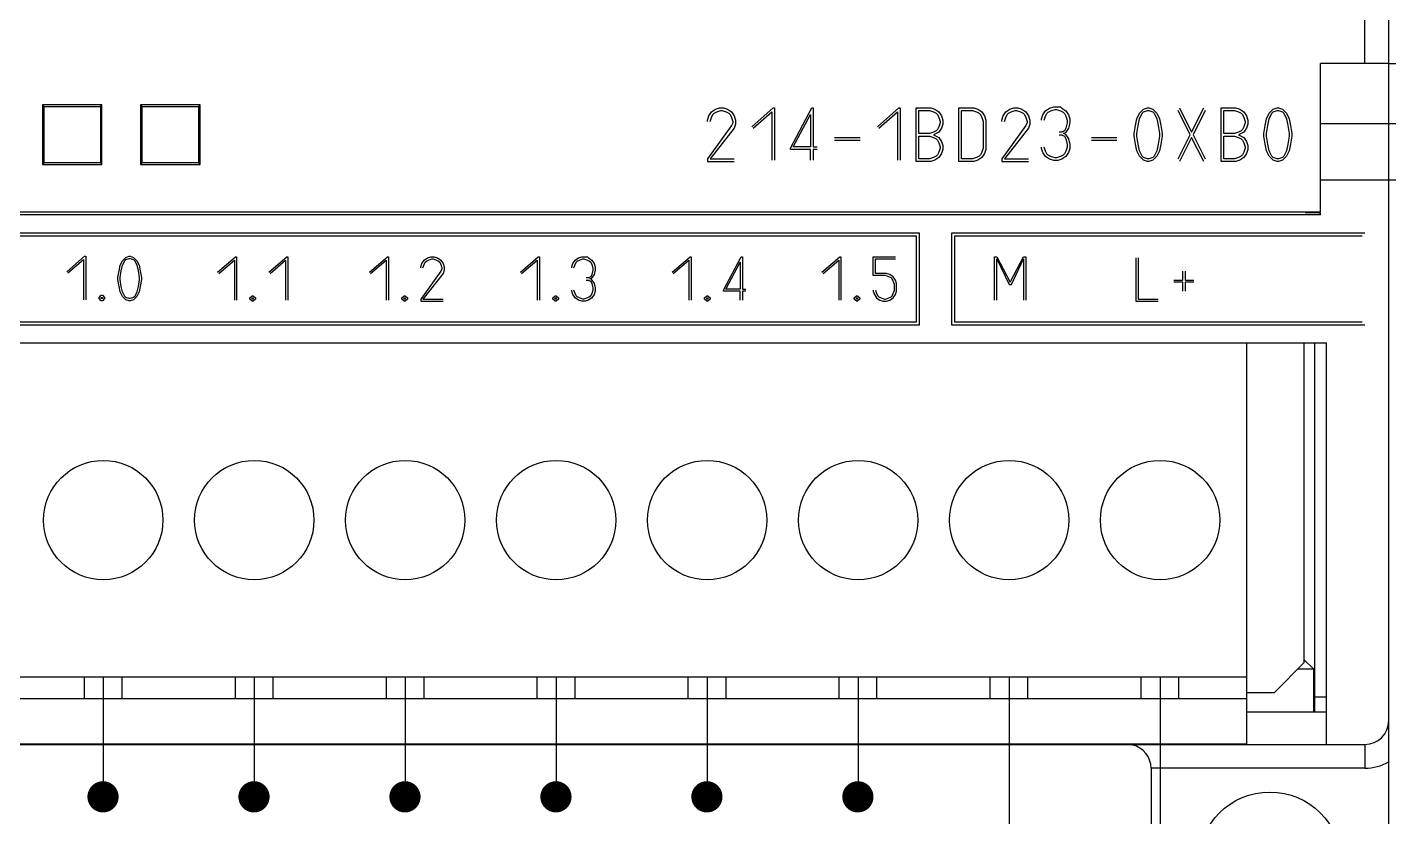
# Model space of a CAD drawing. Header units: millimetres. Extents: x 369186 to 503668, y -134064 to -104329.
# Drawn here: x 475176 to 480674, y -121708 to -118523 of the extents above; entities that cross this region are included whole.
import ezdxf

# ---------------------------------------------------------------- set-up
doc = ezdxf.new("R2010")
doc.units = ezdxf.units.MM
for name, color, linetype in [('0006LEVEL_0', 7, 'Continuous'), ('0006LEVEL_1', 7, 'Continuous'), ('8_ALL_NOTES_BALLOONS_SYMBOLS_GT', 7, 'Continuous'), ('TERM', 2, 'Continuous'), ('层1：粗实线', 7, 'Continuous')]:
    doc.layers.add(name, color=color, linetype=linetype)

# ---------------------------------------------------------------- blocks, each defined once
blk = doc.blocks.new('$TelecSys$00000011')
at = {"const_width": 0.5}
blk.add_lwpolyline([(-0.25, 0, 1), (0.25, 0, 1)], format="xyb", close=True, dxfattribs=at)

msp = doc.modelspace()

# ---------------------------------------------------------------- linework, layer by layer
at = {"color": 7, "linetype": 'Continuous'}
for p, q in [((479277.5, -118876.3), (479288.3, -118860.1)), ((479288.3, -118860.1), (479304.5, -118849.3)), ((479299.1, -118865.5), (479309.9, -118860.1)), ((479304.5, -118849.3), (479320.7, -118843.9)), ((479309.9, -118860.1), (479326.1, -118854.7)), ((479320.7, -118843.9), (479347.7, -118843.9)), ((479326.1, -118854.7), (479331.5, -118854.7)), ((479331.5, -118854.7), (479347.7, -118860.1)), ((479347.7, -118843.9), (479353.1, -118849.3)), ((479347.7, -118860.1), (479358.5, -118865.5)), ((479353.1, -118849.3), (479369.3, -118860.1)), ((479369.3, -118860.1), (479380.1, -118876.3)), ((479272.1, -118892.5), (479277.5, -118876.3)), ((479272.1, -118897.9), (479272.1, -118892.5)), ((479282.9, -118897.9), (479288.3, -118881.7)), ((479288.3, -118881.7), (479293.7, -118870.9)), ((479293.7, -118870.9), (479299.1, -118865.5)), ((479358.5, -118865.5), (479363.9, -118870.9)), ((479363.9, -118870.9), (479369.3, -118881.7)), ((479369.3, -118881.7), (479374.7, -118897.9)), ((479374.7, -118908.7), (479369.3, -118930.3)), ((479374.7, -118897.9), (479374.7, -118908.7)), ((479380.1, -118876.3), (479385.5, -118892.5)), ((479385.5, -118908.7), (479380.1, -118930.3)), ((479385.5, -118892.5), (479385.5, -118908.7)), ((479353.1, -118946.5), (479342.3, -118946.5)), ((479342.3, -118957.3), (479353.1, -118957.3)), ((479363.9, -118941.1), (479353.1, -118946.5)), ((479353.1, -118957.3), (479363.9, -118962.7)), ((479363.9, -118951.9), (479358.5, -118951.9)), ((479369.3, -118930.3), (479363.9, -118941.1)), ((479369.3, -118946.5), (479363.9, -118951.9)), ((479363.9, -118951.9), (479369.3, -118957.3)), ((479363.9, -118962.7), (479369.3, -118973.5)), ((479380.1, -118930.3), (479369.3, -118946.5)), ((479369.3, -118957.3), (479380.1, -118973.5)), ((479272.1, -119011.3), (479272.1, -119005.9)), ((479277.5, -119027.5), (479272.1, -119011.3)), ((479288.3, -119022.1), (479282.9, -119005.9)), ((479293.7, -119032.9), (479288.3, -119022.1)), ((479369.3, -119022.1), (479363.9, -119032.9)), ((479369.3, -118973.5), (479374.7, -118995.1)), ((479374.7, -119005.9), (479369.3, -119022.1)), ((479374.7, -118995.1), (479374.7, -119005.9)), ((479380.1, -118973.5), (479385.5, -118995.1)), ((479385.5, -119011.3), (479380.1, -119027.5)), ((479385.5, -118995.1), (479385.5, -119011.3)), ((479288.3, -119043.7), (479277.5, -119027.5)), ((479304.5, -119054.5), (479288.3, -119043.7)), ((479299.1, -119038.3), (479293.7, -119032.9)), ((479309.9, -119043.7), (479299.1, -119038.3)), ((479320.7, -119059.9), (479304.5, -119054.5)), ((479326.1, -119049.1), (479309.9, -119043.7)), ((479336.9, -119059.9), (479320.7, -119059.9)), ((479331.5, -119049.1), (479326.1, -119049.1)), ((479347.7, -119043.7), (479331.5, -119049.1)), ((479353.1, -119054.5), (479336.9, -119059.9)), ((479358.5, -119038.3), (479347.7, -119043.7)), ((479369.3, -119043.7), (479353.1, -119054.5)), ((479363.9, -119032.9), (479358.5, -119038.3)), ((479380.1, -119027.5), (479369.3, -119043.7))]:
    msp.add_line(p, q, dxfattribs=at)
for p, q in [((475483.1, -121145.2), (475483.1, -121620.9)), ((476092.7, -121145.2), (476092.7, -121620.9)), ((476702.3, -121145.2), (476702.3, -121620.9)), ((477311.9, -121145.2), (477311.9, -121620.9)), ((477921.5, -121145.2), (477921.5, -121620.9)), ((478531.1, -121145.2), (478531.1, -121620.9)), ((479140.7, -121145.2), (479140.7, -122908.1)), ((479750.3, -121145.2), (479750.3, -122908.1))]:
    msp.add_line(p, q)
at = {"layer": '0006LEVEL_0', "color": 7, "linetype": 'Continuous'}
for p, q in [((477939.3, -118864.5), (477955.5, -118853.7)), ((477955.5, -118853.7), (477971.7, -118848.3)), ((477960.9, -118864.5), (477977.1, -118859.1)), ((477971.7, -118848.3), (477987.9, -118848.3)), ((477977.1, -118859.1), (477982.5, -118859.1)), ((477982.5, -118859.1), (477998.7, -118864.5)), ((477987.9, -118848.3), (478004.1, -118853.7)), ((478004.1, -118853.7), (478020.3, -118864.5)), ((478101.3, -118923.9), (478187.7, -118848.3)), ((478187.7, -118848.3), (478193.1, -118848.3)), ((478193.1, -118848.3), (478193.1, -119058.9)), ((478257.9, -119010.3), (478344.3, -118848.3)), ((478344.3, -118848.3), (478349.7, -118848.3)), ((478349.7, -118848.3), (478349.7, -119004.9)), ((478608.9, -118923.9), (478695.3, -118848.3)), ((478695.3, -118848.3), (478700.7, -118848.3)), ((478700.7, -118848.3), (478700.7, -119058.9)), ((478765.5, -118848.3), (478824.9, -118848.3)), ((478765.5, -119064.3), (478765.5, -118848.3)), ((478776.3, -118859.1), (478819.5, -118859.1)), ((478776.3, -118950.9), (478776.3, -118859.1)), ((478819.5, -118859.1), (478835.7, -118864.5)), ((478824.9, -118848.3), (478841.1, -118853.7)), ((478841.1, -118853.7), (478857.3, -118864.5)), ((478938.3, -118848.3), (478997.7, -118848.3)), ((478938.3, -119064.3), (478938.3, -118848.3)), ((478949.1, -118859.1), (478992.3, -118859.1)), ((478949.1, -119053.5), (478949.1, -118859.1)), ((478992.3, -118859.1), (479008.5, -118864.5)), ((478997.7, -118848.3), (479013.9, -118853.7)), ((479013.9, -118853.7), (479030.1, -118864.5)), ((479127.3, -118864.5), (479143.5, -118853.7)), ((479143.5, -118853.7), (479159.7, -118848.3)), ((479148.9, -118864.5), (479165.1, -118859.1)), ((479159.7, -118848.3), (479175.9, -118848.3)), ((479165.1, -118859.1), (479170.5, -118859.1)), ((479170.5, -118859.1), (479186.7, -118864.5)), ((479175.9, -118848.3), (479192.1, -118853.7)), ((479192.1, -118853.7), (479208.3, -118864.5)), ((479667.3, -118869.9), (479683.5, -118853.7)), ((479683.5, -118853.7), (479699.7, -118848.3)), ((479683.5, -118864.5), (479699.7, -118859.1)), ((479699.7, -118848.3), (479705.1, -118848.3)), ((479699.7, -118859.1), (479705.1, -118859.1)), ((479705.1, -118848.3), (479721.3, -118853.7)), ((479705.1, -118859.1), (479721.3, -118864.5)), ((479721.3, -118853.7), (479737.5, -118869.9)), ((479872.5, -118956.3), (479823.9, -118859.1)), ((479829.3, -118848.3), (479877.9, -118945.5)), ((479877.9, -118945.5), (479926.5, -118848.3)), ((479931.9, -118859.1), (479883.3, -118956.3)), ((479996.7, -118848.3), (480056.1, -118848.3)), ((479996.7, -119064.3), (479996.7, -118848.3)), ((480007.5, -118859.1), (480050.7, -118859.1)), ((480007.5, -118950.9), (480007.5, -118859.1)), ((480050.7, -118859.1), (480066.9, -118864.5)), ((480056.1, -118848.3), (480072.3, -118853.7)), ((480072.3, -118853.7), (480088.5, -118864.5)), ((480191.1, -118869.9), (480207.3, -118853.7)), ((480207.3, -118853.7), (480223.5, -118848.3)), ((480207.3, -118864.5), (480223.5, -118859.1)), ((480223.5, -118848.3), (480228.9, -118848.3)), ((480223.5, -118859.1), (480228.9, -118859.1)), ((480228.9, -118848.3), (480245.1, -118853.7)), ((480228.9, -118859.1), (480245.1, -118864.5)), ((480245.1, -118853.7), (480261.3, -118869.9)), ((477923.1, -118896.9), (477928.5, -118880.7)), ((477923.1, -118902.3), (477923.1, -118896.9)), ((477928.5, -118880.7), (477939.3, -118864.5)), ((477933.9, -118902.3), (477939.3, -118886.1)), ((477939.3, -118886.1), (477944.7, -118875.3)), ((477944.7, -118875.3), (477950.1, -118869.9)), ((477950.1, -118869.9), (477960.9, -118864.5)), ((477998.7, -118864.5), (478009.5, -118869.9)), ((478009.5, -118869.9), (478014.9, -118875.3)), ((478014.9, -118875.3), (478020.3, -118886.1)), ((478020.3, -118864.5), (478031.1, -118880.7)), ((478020.3, -118886.1), (478025.7, -118902.3)), ((478025.7, -118907.7), (478020.3, -118918.5)), ((478025.7, -118902.3), (478025.7, -118907.7)), ((478031.1, -118880.7), (478036.5, -118896.9)), ((478036.5, -118913.1), (478031.1, -118929.3)), ((478036.5, -118896.9), (478036.5, -118913.1)), ((478106.7, -118929.3), (478182.3, -118864.5)), ((478182.3, -118864.5), (478182.3, -119058.9)), ((478268.7, -119004.9), (478338.9, -118875.3)), ((478338.9, -118875.3), (478338.9, -119004.9)), ((478614.3, -118929.3), (478689.9, -118864.5)), ((478689.9, -118864.5), (478689.9, -119058.9)), ((478835.7, -118864.5), (478846.5, -118869.9)), ((478846.5, -118869.9), (478851.9, -118875.3)), ((478851.9, -118875.3), (478857.3, -118886.1)), ((478857.3, -118864.5), (478868.1, -118880.7)), ((478857.3, -118886.1), (478862.7, -118902.3)), ((478862.7, -118907.7), (478857.3, -118923.9)), ((478862.7, -118902.3), (478862.7, -118907.7)), ((478868.1, -118880.7), (478873.5, -118896.9)), ((478873.5, -118913.1), (478868.1, -118929.3)), ((478873.5, -118896.9), (478873.5, -118913.1)), ((479008.5, -118864.5), (479019.3, -118869.9)), ((479019.3, -118869.9), (479024.7, -118875.3)), ((479024.7, -118875.3), (479030.1, -118886.1)), ((479030.1, -118864.5), (479040.9, -118880.7)), ((479030.1, -118886.1), (479035.5, -118902.3)), ((479035.5, -118902.3), (479035.5, -119010.3)), ((479040.9, -118880.7), (479046.3, -118896.9)), ((479046.3, -118896.9), (479046.3, -119015.7)), ((479111.1, -118896.9), (479116.5, -118880.7)), ((479111.1, -118902.3), (479111.1, -118896.9)), ((479116.5, -118880.7), (479127.3, -118864.5)), ((479121.9, -118902.3), (479127.3, -118886.1)), ((479127.3, -118886.1), (479132.7, -118875.3)), ((479132.7, -118875.3), (479138.1, -118869.9)), ((479138.1, -118869.9), (479148.9, -118864.5)), ((479186.7, -118864.5), (479197.5, -118869.9)), ((479197.5, -118869.9), (479202.9, -118875.3)), ((479202.9, -118875.3), (479208.3, -118886.1)), ((479208.3, -118864.5), (479219.1, -118880.7)), ((479208.3, -118886.1), (479213.7, -118902.3)), ((479213.7, -118907.7), (479208.3, -118918.5)), ((479213.7, -118902.3), (479213.7, -118907.7)), ((479219.1, -118880.7), (479224.5, -118896.9)), ((479224.5, -118913.1), (479219.1, -118929.3)), ((479224.5, -118896.9), (479224.5, -118913.1)), ((479651.1, -118918.5), (479656.5, -118891.5)), ((479656.5, -118891.5), (479667.3, -118869.9)), ((479661.9, -118918.5), (479667.3, -118891.5)), ((479667.3, -118891.5), (479678.1, -118869.9)), ((479678.1, -118869.9), (479683.5, -118864.5)), ((479721.3, -118864.5), (479726.7, -118869.9)), ((479726.7, -118869.9), (479737.5, -118891.5)), ((479737.5, -118869.9), (479748.3, -118891.5)), ((479737.5, -118891.5), (479742.9, -118918.5)), ((479748.3, -118891.5), (479753.7, -118918.5)), ((480066.9, -118864.5), (480077.7, -118869.9)), ((480077.7, -118869.9), (480083.1, -118875.3)), ((480083.1, -118875.3), (480088.5, -118886.1)), ((480088.5, -118864.5), (480099.3, -118880.7)), ((480088.5, -118886.1), (480093.9, -118902.3)), ((480093.9, -118907.7), (480088.5, -118923.9)), ((480093.9, -118902.3), (480093.9, -118907.7)), ((480099.3, -118880.7), (480104.7, -118896.9)), ((480104.7, -118913.1), (480099.3, -118929.3)), ((480104.7, -118896.9), (480104.7, -118913.1)), ((480174.9, -118918.5), (480180.3, -118891.5)), ((480180.3, -118891.5), (480191.1, -118869.9)), ((480185.7, -118918.5), (480191.1, -118891.5)), ((480191.1, -118891.5), (480201.9, -118869.9)), ((480201.9, -118869.9), (480207.3, -118864.5)), ((480245.1, -118864.5), (480250.5, -118869.9)), ((480250.5, -118869.9), (480261.3, -118891.5)), ((480261.3, -118869.9), (480272.1, -118891.5)), ((480261.3, -118891.5), (480266.7, -118918.5)), ((480272.1, -118891.5), (480277.5, -118918.5)), ((478020.3, -118918.5), (477923.1, -119053.5)), ((478031.1, -118929.3), (477933.9, -119053.5)), ((478436.1, -118967.1), (478538.7, -118967.1)), ((478819.5, -118950.9), (478776.3, -118950.9)), ((478776.3, -118961.7), (478819.5, -118961.7)), ((478776.3, -119053.5), (478776.3, -118961.7)), ((478835.7, -118945.5), (478819.5, -118950.9)), ((478819.5, -118961.7), (478835.7, -118967.1)), ((478846.5, -118940.1), (478835.7, -118945.5)), ((478857.3, -118945.5), (478835.7, -118956.3)), ((478835.7, -118956.3), (478857.3, -118967.1)), ((478835.7, -118967.1), (478846.5, -118972.5)), ((478851.9, -118934.7), (478846.5, -118940.1)), ((478857.3, -118923.9), (478851.9, -118934.7)), ((478868.1, -118929.3), (478857.3, -118945.5)), ((478857.3, -118967.1), (478868.1, -118983.3)), ((479208.3, -118918.5), (479111.1, -119053.5)), ((479219.1, -118929.3), (479121.9, -119053.5)), ((479472.9, -118967.1), (479575.5, -118967.1)), ((479645.7, -118950.9), (479651.1, -118918.5)), ((479645.7, -118961.7), (479645.7, -118950.9)), ((479651.1, -118994.1), (479645.7, -118961.7)), ((479656.5, -118950.9), (479661.9, -118918.5)), ((479656.5, -118961.7), (479656.5, -118950.9)), ((479661.9, -118994.1), (479656.5, -118961.7)), ((479742.9, -118918.5), (479748.3, -118950.9)), ((479748.3, -118961.7), (479742.9, -118994.1)), ((479748.3, -118950.9), (479748.3, -118961.7)), ((479753.7, -118918.5), (479759.1, -118950.9)), ((479759.1, -118961.7), (479753.7, -118994.1)), ((479759.1, -118950.9), (479759.1, -118961.7)), ((479823.9, -119053.5), (479872.5, -118956.3)), ((479877.9, -118967.1), (479829.3, -119064.3)), ((479926.5, -119064.3), (479877.9, -118967.1)), ((479883.3, -118956.3), (479931.9, -119053.5)), ((480050.7, -118950.9), (480007.5, -118950.9)), ((480007.5, -118961.7), (480050.7, -118961.7)), ((480007.5, -119053.5), (480007.5, -118961.7)), ((480066.9, -118945.5), (480050.7, -118950.9)), ((480050.7, -118961.7), (480066.9, -118967.1)), ((480077.7, -118940.1), (480066.9, -118945.5)), ((480088.5, -118945.5), (480066.9, -118956.3)), ((480066.9, -118956.3), (480088.5, -118967.1)), ((480066.9, -118967.1), (480077.7, -118972.5)), ((480083.1, -118934.7), (480077.7, -118940.1)), ((480088.5, -118923.9), (480083.1, -118934.7)), ((480099.3, -118929.3), (480088.5, -118945.5)), ((480088.5, -118967.1), (480099.3, -118983.3)), ((480169.5, -118950.9), (480174.9, -118918.5)), ((480169.5, -118961.7), (480169.5, -118950.9)), ((480174.9, -118994.1), (480169.5, -118961.7)), ((480180.3, -118950.9), (480185.7, -118918.5)), ((480180.3, -118961.7), (480180.3, -118950.9)), ((480185.7, -118994.1), (480180.3, -118961.7)), ((480266.7, -118918.5), (480272.1, -118950.9)), ((480272.1, -118961.7), (480266.7, -118994.1)), ((480272.1, -118950.9), (480272.1, -118961.7)), ((480277.5, -118918.5), (480282.9, -118950.9)), ((480282.9, -118961.7), (480277.5, -118994.1)), ((480282.9, -118950.9), (480282.9, -118961.7)), ((478257.9, -119015.7), (478257.9, -119010.3)), ((478338.9, -119015.7), (478257.9, -119015.7)), ((478338.9, -119004.9), (478268.7, -119004.9)), ((478338.9, -119058.9), (478338.9, -119015.7)), ((478349.7, -119004.9), (478365.9, -119004.9)), ((478365.9, -119015.7), (478349.7, -119015.7)), ((478349.7, -119015.7), (478349.7, -119058.9)), ((478436.1, -118977.9), (478538.7, -118977.9)), ((478846.5, -118972.5), (478851.9, -118977.9)), ((478851.9, -118977.9), (478857.3, -118988.7)), ((478857.3, -119026.5), (478851.9, -119037.3)), ((478857.3, -118988.7), (478862.7, -119004.9)), ((478862.7, -119010.3), (478857.3, -119026.5)), ((478862.7, -119004.9), (478862.7, -119010.3)), ((478868.1, -118983.3), (478873.5, -118999.5)), ((478873.5, -119015.7), (478868.1, -119031.9)), ((478873.5, -118999.5), (478873.5, -119015.7)), ((479030.1, -119026.5), (479024.7, -119037.3)), ((479035.5, -119010.3), (479030.1, -119026.5)), ((479046.3, -119015.7), (479040.9, -119031.9)), ((479472.9, -118977.9), (479575.5, -118977.9)), ((479656.5, -119021.1), (479651.1, -118994.1)), ((479667.3, -119042.7), (479656.5, -119021.1)), ((479667.3, -119021.1), (479661.9, -118994.1)), ((479678.1, -119042.7), (479667.3, -119021.1)), ((479737.5, -119021.1), (479726.7, -119042.7)), ((479742.9, -118994.1), (479737.5, -119021.1)), ((479748.3, -119021.1), (479737.5, -119042.7)), ((479753.7, -118994.1), (479748.3, -119021.1)), ((480077.7, -118972.5), (480083.1, -118977.9)), ((480083.1, -118977.9), (480088.5, -118988.7)), ((480088.5, -119026.5), (480083.1, -119037.3)), ((480088.5, -118988.7), (480093.9, -119004.9)), ((480093.9, -119010.3), (480088.5, -119026.5)), ((480093.9, -119004.9), (480093.9, -119010.3)), ((480099.3, -118983.3), (480104.7, -118999.5)), ((480104.7, -119015.7), (480099.3, -119031.9)), ((480104.7, -118999.5), (480104.7, -119015.7)), ((480180.3, -119021.1), (480174.9, -118994.1)), ((480191.1, -119042.7), (480180.3, -119021.1)), ((480191.1, -119021.1), (480185.7, -118994.1)), ((480201.9, -119042.7), (480191.1, -119021.1)), ((480261.3, -119021.1), (480250.5, -119042.7)), ((480266.7, -118994.1), (480261.3, -119021.1)), ((480272.1, -119021.1), (480261.3, -119042.7)), ((480277.5, -118994.1), (480272.1, -119021.1)), ((477923.1, -119053.5), (477923.1, -119064.3)), ((477923.1, -119064.3), (478031.1, -119064.3)), ((477933.9, -119053.5), (478031.1, -119053.5)), ((478824.9, -119064.3), (478765.5, -119064.3)), ((478819.5, -119053.5), (478776.3, -119053.5)), ((478835.7, -119048.1), (478819.5, -119053.5)), ((478841.1, -119058.9), (478824.9, -119064.3)), ((478846.5, -119042.7), (478835.7, -119048.1)), ((478857.3, -119048.1), (478841.1, -119058.9)), ((478851.9, -119037.3), (478846.5, -119042.7)), ((478868.1, -119031.9), (478857.3, -119048.1)), ((478997.7, -119064.3), (478938.3, -119064.3)), ((478992.3, -119053.5), (478949.1, -119053.5)), ((479008.5, -119048.1), (478992.3, -119053.5)), ((479013.9, -119058.9), (478997.7, -119064.3)), ((479019.3, -119042.7), (479008.5, -119048.1)), ((479030.1, -119048.1), (479013.9, -119058.9)), ((479024.7, -119037.3), (479019.3, -119042.7)), ((479040.9, -119031.9), (479030.1, -119048.1)), ((479111.1, -119053.5), (479111.1, -119064.3)), ((479111.1, -119064.3), (479219.1, -119064.3)), ((479121.9, -119053.5), (479219.1, -119053.5)), ((479683.5, -119058.9), (479667.3, -119042.7)), ((479683.5, -119048.1), (479678.1, -119042.7)), ((479699.7, -119053.5), (479683.5, -119048.1)), ((479699.7, -119064.3), (479683.5, -119058.9)), ((479705.1, -119053.5), (479699.7, -119053.5)), ((479705.1, -119064.3), (479699.7, -119064.3)), ((479721.3, -119048.1), (479705.1, -119053.5)), ((479721.3, -119058.9), (479705.1, -119064.3)), ((479737.5, -119042.7), (479721.3, -119058.9)), ((479726.7, -119042.7), (479721.3, -119048.1)), ((480056.1, -119064.3), (479996.7, -119064.3)), ((480050.7, -119053.5), (480007.5, -119053.5)), ((480066.9, -119048.1), (480050.7, -119053.5)), ((480072.3, -119058.9), (480056.1, -119064.3)), ((480077.7, -119042.7), (480066.9, -119048.1)), ((480088.5, -119048.1), (480072.3, -119058.9)), ((480083.1, -119037.3), (480077.7, -119042.7)), ((480099.3, -119031.9), (480088.5, -119048.1)), ((480207.3, -119058.9), (480191.1, -119042.7)), ((480207.3, -119048.1), (480201.9, -119042.7)), ((480223.5, -119053.5), (480207.3, -119048.1)), ((480223.5, -119064.3), (480207.3, -119058.9)), ((480228.9, -119053.5), (480223.5, -119053.5)), ((480228.9, -119064.3), (480223.5, -119064.3)), ((480245.1, -119048.1), (480228.9, -119053.5)), ((480245.1, -119058.9), (480228.9, -119064.3)), ((480261.3, -119042.7), (480245.1, -119058.9)), ((480250.5, -119042.7), (480245.1, -119048.1))]:
    msp.add_line(p, q, dxfattribs=at)
at = {"layer": '0006LEVEL_1', "color": 7, "linetype": 'Continuous'}
for p, q in [((468745.8, -119352.3), (478777.8, -119352.3)), ((478777.8, -119352.3), (478777.8, -119724.3)), ((478909.8, -119352.3), (480577.8, -119352.3)), ((478909.8, -119724.3), (478909.8, -119352.3)), ((468757.8, -119364.3), (478765.8, -119364.3)), ((478765.8, -119364.3), (478765.8, -119712.3)), ((478921.8, -119364.3), (480565.8, -119364.3)), ((478921.8, -119712.3), (478921.8, -119364.3)), ((475335.5, -119509.5), (475407.5, -119446.5)), ((475340, -119514), (475403, -119460)), ((475403, -119460), (475403, -119622)), ((475407.5, -119446.5), (475412, -119446.5)), ((475412, -119446.5), (475412, -119622)), ((475551.5, -119482.5), (475560.5, -119464.5)), ((475560.5, -119464.5), (475574, -119451)), ((475560.5, -119482.5), (475569.5, -119464.5)), ((475569.5, -119464.5), (475574, -119460)), ((475574, -119451), (475587.5, -119446.5)), ((475574, -119460), (475587.5, -119455.5)), ((475587.5, -119446.5), (475592, -119446.5)), ((475587.5, -119455.5), (475592, -119455.5)), ((475592, -119446.5), (475605.5, -119451)), ((475592, -119455.5), (475605.5, -119460)), ((475605.5, -119451), (475619, -119464.5)), ((475605.5, -119460), (475610, -119464.5)), ((475610, -119464.5), (475619, -119482.5)), ((475619, -119464.5), (475628, -119482.5)), ((475944.9, -119511.3), (476016.9, -119448.3)), ((475949.4, -119515.8), (476012.4, -119461.8)), ((476012.4, -119461.8), (476012.4, -119623.8)), ((476016.9, -119448.3), (476021.4, -119448.3)), ((476021.4, -119448.3), (476021.4, -119623.8)), ((476151.9, -119511.3), (476223.9, -119448.3)), ((476156.4, -119515.8), (476219.4, -119461.8)), ((476219.4, -119461.8), (476219.4, -119623.8)), ((476223.9, -119448.3), (476228.4, -119448.3)), ((476228.4, -119448.3), (476228.4, -119623.8)), ((476558.1, -119511.3), (476630.1, -119448.3)), ((476562.6, -119515.8), (476625.6, -119461.8)), ((476625.6, -119461.8), (476625.6, -119623.8)), ((476630.1, -119448.3), (476634.6, -119448.3)), ((476634.6, -119448.3), (476634.6, -119623.8)), ((476769.6, -119475.3), (476778.6, -119461.8)), ((476778.6, -119461.8), (476792.1, -119452.8)), ((476783.1, -119470.8), (476787.6, -119466.3)), ((476787.6, -119466.3), (476796.6, -119461.8)), ((476792.1, -119452.8), (476805.6, -119448.3)), ((476796.6, -119461.8), (476810.1, -119457.3)), ((476805.6, -119448.3), (476819.1, -119448.3)), ((476810.1, -119457.3), (476814.6, -119457.3)), ((476814.6, -119457.3), (476828.1, -119461.8)), ((476819.1, -119448.3), (476832.6, -119452.8)), ((476828.1, -119461.8), (476837.1, -119466.3)), ((476832.6, -119452.8), (476846.1, -119461.8)), ((476837.1, -119466.3), (476841.6, -119470.8)), ((476846.1, -119461.8), (476855.1, -119475.3)), ((477167.7, -119511.3), (477239.7, -119448.3)), ((477172.2, -119515.8), (477235.2, -119461.8)), ((477235.2, -119461.8), (477235.2, -119623.8)), ((477239.7, -119448.3), (477244.2, -119448.3)), ((477244.2, -119448.3), (477244.2, -119623.8)), ((477379.2, -119475.3), (477388.2, -119461.8)), ((477388.2, -119461.8), (477401.7, -119452.8)), ((477392.7, -119470.8), (477397.2, -119466.3)), ((477397.2, -119466.3), (477406.2, -119461.8)), ((477401.7, -119452.8), (477415.2, -119448.3)), ((477406.2, -119461.8), (477419.7, -119457.3)), ((477415.2, -119448.3), (477437.7, -119448.3)), ((477419.7, -119457.3), (477424.2, -119457.3)), ((477424.2, -119457.3), (477437.7, -119461.8)), ((477437.7, -119448.3), (477442.2, -119452.8)), ((477437.7, -119461.8), (477446.7, -119466.3)), ((477442.2, -119452.8), (477455.7, -119461.8)), ((477446.7, -119466.3), (477451.2, -119470.8)), ((477455.7, -119461.8), (477464.7, -119475.3)), ((477780.3, -119511.3), (477852.3, -119448.3)), ((477784.8, -119515.8), (477847.8, -119461.8)), ((477847.8, -119461.8), (477847.8, -119623.8)), ((477852.3, -119448.3), (477856.8, -119448.3)), ((477856.8, -119448.3), (477856.8, -119623.8)), ((477987.3, -119583.3), (478059.3, -119448.3)), ((478059.3, -119448.3), (478063.8, -119448.3)), ((478063.8, -119448.3), (478063.8, -119578.8)), ((478385.2, -119511.3), (478457.2, -119448.3)), ((478389.7, -119515.8), (478452.7, -119461.8)), ((478452.7, -119461.8), (478452.7, -119623.8)), ((478457.2, -119448.3), (478461.7, -119448.3)), ((478461.7, -119448.3), (478461.7, -119623.8)), ((478592.2, -119448.3), (478682.2, -119448.3)), ((478592.2, -119524.8), (478592.2, -119448.3)), ((478601.2, -119457.3), (478682.2, -119457.3)), ((478601.2, -119515.8), (478601.2, -119457.3)), ((479082.4, -119448.3), (479091.4, -119448.3)), ((479082.4, -119623.8), (479082.4, -119448.3)), ((479091.4, -119448.3), (479145.4, -119551.8)), ((479091.4, -119457.3), (479140.9, -119560.8)), ((479091.4, -119623.8), (479091.4, -119457.3)), ((479145.4, -119551.8), (479199.4, -119448.3)), ((479149.9, -119560.8), (479199.4, -119457.3)), ((479199.4, -119448.3), (479208.4, -119448.3)), ((479199.4, -119457.3), (479199.4, -119623.8)), ((479208.4, -119448.3), (479208.4, -119623.8)), ((479653, -119452.8), (479653, -119628.3)), ((479662, -119452.8), (479662, -119619.3)), ((475542.5, -119532), (475547, -119505)), ((475547, -119505), (475551.5, -119482.5)), ((475551.5, -119532), (475556, -119505)), ((475556, -119505), (475560.5, -119482.5)), ((475619, -119482.5), (475623.5, -119505)), ((475623.5, -119505), (475628, -119532)), ((475628, -119482.5), (475632.5, -119505)), ((475632.5, -119505), (475637, -119532)), ((476765.1, -119488.8), (476769.6, -119475.3)), ((476765.1, -119493.3), (476765.1, -119488.8)), ((476846.1, -119506.8), (476765.1, -119619.3)), ((476774.1, -119493.3), (476778.6, -119479.8)), ((476855.1, -119515.8), (476774.1, -119619.3)), ((476778.6, -119479.8), (476783.1, -119470.8)), ((476841.6, -119470.8), (476846.1, -119479.8)), ((476846.1, -119479.8), (476850.6, -119493.3)), ((476850.6, -119497.8), (476846.1, -119506.8)), ((476850.6, -119493.3), (476850.6, -119497.8)), ((476855.1, -119475.3), (476859.6, -119488.8)), ((476859.6, -119502.3), (476855.1, -119515.8)), ((476859.6, -119488.8), (476859.6, -119502.3)), ((477374.7, -119488.8), (477379.2, -119475.3)), ((477374.7, -119493.3), (477374.7, -119488.8)), ((477383.7, -119493.3), (477388.2, -119479.8)), ((477388.2, -119479.8), (477392.7, -119470.8)), ((477451.2, -119470.8), (477455.7, -119479.8)), ((477455.7, -119520.3), (477451.2, -119529.3)), ((477455.7, -119479.8), (477460.2, -119493.3)), ((477460.2, -119502.3), (477455.7, -119520.3)), ((477464.7, -119520.3), (477455.7, -119533.8)), ((477460.2, -119493.3), (477460.2, -119502.3)), ((477464.7, -119475.3), (477469.2, -119488.8)), ((477469.2, -119502.3), (477464.7, -119520.3)), ((477469.2, -119488.8), (477469.2, -119502.3)), ((477996.3, -119578.8), (478054.8, -119470.8)), ((478054.8, -119470.8), (478054.8, -119578.8)), ((478646.2, -119515.8), (478601.2, -119515.8)), ((478659.7, -119520.3), (478646.2, -119515.8)), ((478673.2, -119529.3), (478659.7, -119520.3)), ((479842, -119542.8), (479842, -119506.8)), ((479851, -119506.8), (479851, -119542.8)), ((475542.5, -119541), (475542.5, -119532)), ((475547, -119568), (475542.5, -119541)), ((475551.5, -119590.5), (475547, -119568)), ((475551.5, -119541), (475551.5, -119532)), ((475556, -119568), (475551.5, -119541)), ((475560.5, -119590.5), (475556, -119568)), ((475623.5, -119568), (475619, -119590.5)), ((475628, -119541), (475623.5, -119568)), ((475628, -119532), (475628, -119541)), ((475632.5, -119568), (475628, -119590.5)), ((475637, -119541), (475632.5, -119568)), ((475637, -119532), (475637, -119541)), ((477442.2, -119533.8), (477433.2, -119533.8)), ((477433.2, -119542.8), (477442.2, -119542.8)), ((477451.2, -119529.3), (477442.2, -119533.8)), ((477442.2, -119542.8), (477451.2, -119547.3)), ((477451.2, -119538.3), (477446.7, -119538.3)), ((477455.7, -119533.8), (477451.2, -119538.3)), ((477451.2, -119538.3), (477455.7, -119542.8)), ((477451.2, -119547.3), (477455.7, -119556.3)), ((477455.7, -119542.8), (477464.7, -119556.3)), ((477455.7, -119556.3), (477460.2, -119574.3)), ((477460.2, -119574.3), (477460.2, -119583.3)), ((477464.7, -119556.3), (477469.2, -119574.3)), ((477469.2, -119574.3), (477469.2, -119587.8)), ((478641.7, -119524.8), (478592.2, -119524.8)), ((478655.2, -119529.3), (478641.7, -119524.8)), ((478664.2, -119533.8), (478655.2, -119529.3)), ((478668.7, -119538.3), (478664.2, -119533.8)), ((478673.2, -119547.3), (478668.7, -119538.3)), ((478682.2, -119542.8), (478673.2, -119529.3)), ((478677.7, -119560.8), (478673.2, -119547.3)), ((478677.7, -119583.3), (478677.7, -119560.8)), ((478686.7, -119556.3), (478682.2, -119542.8)), ((478686.7, -119587.8), (478686.7, -119556.3)), ((479140.9, -119560.8), (479149.9, -119560.8)), ((479806, -119542.8), (479842, -119542.8)), ((479842, -119551.8), (479806, -119551.8)), ((479842, -119587.8), (479842, -119551.8)), ((479851, -119542.8), (479887, -119542.8)), ((479887, -119551.8), (479851, -119551.8)), ((479851, -119551.8), (479851, -119587.8)), ((475466, -119613), (475475, -119604)), ((475466, -119617.5), (475466, -119613)), ((475475, -119626.5), (475466, -119617.5)), ((475475, -119604), (475479.5, -119604)), ((475475, -119613), (475479.5, -119613)), ((475475, -119617.5), (475475, -119613)), ((475479.5, -119617.5), (475475, -119617.5)), ((475479.5, -119626.5), (475475, -119626.5)), ((475479.5, -119604), (475488.5, -119613)), ((475479.5, -119613), (475479.5, -119617.5)), ((475488.5, -119617.5), (475479.5, -119626.5)), ((475488.5, -119613), (475488.5, -119617.5)), ((475560.5, -119608.5), (475551.5, -119590.5)), ((475569.5, -119608.5), (475560.5, -119590.5)), ((475574, -119622), (475560.5, -119608.5)), ((475574, -119613), (475569.5, -119608.5)), ((475587.5, -119617.5), (475574, -119613)), ((475587.5, -119626.5), (475574, -119622)), ((475592, -119617.5), (475587.5, -119617.5)), ((475592, -119626.5), (475587.5, -119626.5)), ((475605.5, -119613), (475592, -119617.5)), ((475605.5, -119622), (475592, -119626.5)), ((475619, -119608.5), (475605.5, -119622)), ((475610, -119608.5), (475605.5, -119613)), ((475619, -119590.5), (475610, -119608.5)), ((475628, -119590.5), (475619, -119608.5)), ((476075.4, -119614.8), (476084.4, -119605.8)), ((476075.4, -119619.3), (476075.4, -119614.8)), ((476084.4, -119628.3), (476075.4, -119619.3)), ((476084.4, -119605.8), (476088.9, -119605.8)), ((476084.4, -119614.8), (476088.9, -119614.8)), ((476084.4, -119619.3), (476084.4, -119614.8)), ((476088.9, -119619.3), (476084.4, -119619.3)), ((476088.9, -119628.3), (476084.4, -119628.3)), ((476088.9, -119605.8), (476097.9, -119614.8)), ((476088.9, -119614.8), (476088.9, -119619.3)), ((476097.9, -119619.3), (476088.9, -119628.3)), ((476097.9, -119614.8), (476097.9, -119619.3)), ((476688.6, -119614.8), (476697.6, -119605.8)), ((476688.6, -119619.3), (476688.6, -119614.8)), ((476697.6, -119628.3), (476688.6, -119619.3)), ((476697.6, -119605.8), (476702.1, -119605.8)), ((476697.6, -119614.8), (476702.1, -119614.8)), ((476697.6, -119619.3), (476697.6, -119614.8)), ((476702.1, -119619.3), (476697.6, -119619.3)), ((476702.1, -119628.3), (476697.6, -119628.3)), ((476702.1, -119605.8), (476711.1, -119614.8)), ((476702.1, -119614.8), (476702.1, -119619.3)), ((476711.1, -119619.3), (476702.1, -119628.3)), ((476711.1, -119614.8), (476711.1, -119619.3)), ((476765.1, -119619.3), (476765.1, -119628.3)), ((476765.1, -119628.3), (476855.1, -119628.3)), ((476774.1, -119619.3), (476855.1, -119619.3)), ((477298.2, -119614.8), (477307.2, -119605.8)), ((477298.2, -119619.3), (477298.2, -119614.8)), ((477307.2, -119628.3), (477298.2, -119619.3)), ((477307.2, -119605.8), (477311.7, -119605.8)), ((477307.2, -119614.8), (477311.7, -119614.8)), ((477307.2, -119619.3), (477307.2, -119614.8)), ((477311.7, -119619.3), (477307.2, -119619.3)), ((477311.7, -119628.3), (477307.2, -119628.3)), ((477311.7, -119605.8), (477320.7, -119614.8)), ((477311.7, -119614.8), (477311.7, -119619.3)), ((477320.7, -119619.3), (477311.7, -119628.3)), ((477320.7, -119614.8), (477320.7, -119619.3)), ((477374.7, -119587.8), (477374.7, -119583.3)), ((477379.2, -119601.3), (477374.7, -119587.8)), ((477388.2, -119614.8), (477379.2, -119601.3)), ((477388.2, -119596.8), (477383.7, -119583.3)), ((477392.7, -119605.8), (477388.2, -119596.8)), ((477401.7, -119623.8), (477388.2, -119614.8)), ((477397.2, -119610.3), (477392.7, -119605.8)), ((477406.2, -119614.8), (477397.2, -119610.3)), ((477415.2, -119628.3), (477401.7, -119623.8)), ((477419.7, -119619.3), (477406.2, -119614.8)), ((477428.7, -119628.3), (477415.2, -119628.3)), ((477424.2, -119619.3), (477419.7, -119619.3)), ((477437.7, -119614.8), (477424.2, -119619.3)), ((477442.2, -119623.8), (477428.7, -119628.3)), ((477446.7, -119610.3), (477437.7, -119614.8)), ((477455.7, -119614.8), (477442.2, -119623.8)), ((477451.2, -119605.8), (477446.7, -119610.3)), ((477455.7, -119596.8), (477451.2, -119605.8)), ((477460.2, -119583.3), (477455.7, -119596.8)), ((477464.7, -119601.3), (477455.7, -119614.8)), ((477469.2, -119587.8), (477464.7, -119601.3)), ((477910.8, -119614.8), (477919.8, -119605.8)), ((477910.8, -119619.3), (477910.8, -119614.8)), ((477919.8, -119628.3), (477910.8, -119619.3)), ((477919.8, -119605.8), (477924.3, -119605.8)), ((477919.8, -119614.8), (477924.3, -119614.8)), ((477919.8, -119619.3), (477919.8, -119614.8)), ((477924.3, -119619.3), (477919.8, -119619.3)), ((477924.3, -119628.3), (477919.8, -119628.3)), ((477924.3, -119605.8), (477933.3, -119614.8)), ((477924.3, -119614.8), (477924.3, -119619.3)), ((477933.3, -119619.3), (477924.3, -119628.3)), ((477933.3, -119614.8), (477933.3, -119619.3)), ((477987.3, -119587.8), (477987.3, -119583.3)), ((478054.8, -119587.8), (477987.3, -119587.8)), ((478054.8, -119578.8), (477996.3, -119578.8)), ((478054.8, -119623.8), (478054.8, -119587.8)), ((478063.8, -119578.8), (478077.3, -119578.8)), ((478077.3, -119587.8), (478063.8, -119587.8)), ((478063.8, -119587.8), (478063.8, -119623.8)), ((478515.7, -119614.8), (478524.7, -119605.8)), ((478515.7, -119619.3), (478515.7, -119614.8)), ((478524.7, -119628.3), (478515.7, -119619.3)), ((478524.7, -119605.8), (478529.2, -119605.8)), ((478524.7, -119614.8), (478529.2, -119614.8)), ((478524.7, -119619.3), (478524.7, -119614.8)), ((478529.2, -119619.3), (478524.7, -119619.3)), ((478529.2, -119628.3), (478524.7, -119628.3)), ((478529.2, -119605.8), (478538.2, -119614.8)), ((478529.2, -119614.8), (478529.2, -119619.3)), ((478538.2, -119619.3), (478529.2, -119628.3)), ((478538.2, -119614.8), (478538.2, -119619.3)), ((478592.2, -119583.3), (478592.2, -119587.8)), ((478592.2, -119587.8), (478596.7, -119601.3)), ((478596.7, -119601.3), (478605.7, -119614.8)), ((478601.2, -119583.3), (478605.7, -119596.8)), ((478605.7, -119596.8), (478610.2, -119605.8)), ((478605.7, -119614.8), (478619.2, -119623.8)), ((478610.2, -119605.8), (478614.7, -119610.3)), ((478614.7, -119610.3), (478623.7, -119614.8)), ((478619.2, -119623.8), (478632.7, -119628.3)), ((478623.7, -119614.8), (478637.2, -119619.3)), ((478632.7, -119628.3), (478646.2, -119628.3)), ((478637.2, -119619.3), (478641.7, -119619.3)), ((478641.7, -119619.3), (478655.2, -119614.8)), ((478646.2, -119628.3), (478659.7, -119623.8)), ((478655.2, -119614.8), (478664.2, -119610.3)), ((478659.7, -119623.8), (478673.2, -119614.8)), ((478664.2, -119610.3), (478668.7, -119605.8)), ((478668.7, -119605.8), (478673.2, -119596.8)), ((478673.2, -119596.8), (478677.7, -119583.3)), ((478673.2, -119614.8), (478682.2, -119601.3)), ((478682.2, -119601.3), (478686.7, -119587.8)), ((479653, -119628.3), (479743, -119628.3)), ((479662, -119619.3), (479743, -119619.3)), ((478777.8, -119724.3), (468745.8, -119724.3)), ((478765.8, -119712.3), (468757.8, -119712.3)), ((480577.8, -119724.3), (478909.8, -119724.3)), ((480565.8, -119712.3), (478921.8, -119712.3))]:
    msp.add_line(p, q, dxfattribs=at)
at = {"layer": '8_ALL_NOTES_BALLOONS_SYMBOLS_GT', "color": 7, "linetype": 'Continuous'}
for p, q in [((480673.8, -121320.3), (480673.8, -110952.3)), ((480673.8, -122280.3), (480673.8, -111912.3)), ((480577.8, -118668.3), (480577.8, -118440.3)), ((480673.8, -118668.3), (480397.8, -118668.3)), ((480397.8, -119268.3), (480397.8, -118668.3)), ((480673.8, -118668.3), (480949.8, -118668.3)), ((475243.8, -118842.3), (475237.8, -118836.3)), ((475477.8, -118836.3), (475237.8, -118836.3)), ((475237.8, -118836.3), (475237.8, -119076.3)), ((475243.8, -118842.3), (475471.8, -118842.3)), ((475243.8, -119070.3), (475243.8, -118842.3)), ((475471.8, -118842.3), (475477.8, -118836.3)), ((475471.8, -118842.3), (475471.8, -119070.3)), ((475477.8, -119076.3), (475477.8, -118836.3)), ((475639.8, -118842.3), (475633.8, -118836.3)), ((475873.8, -118836.3), (475633.8, -118836.3)), ((475633.8, -118836.3), (475633.8, -119076.3)), ((475639.8, -118842.3), (475867.8, -118842.3)), ((475639.8, -119070.3), (475639.8, -118842.3)), ((475867.8, -118842.3), (475873.8, -118836.3)), ((475867.8, -118842.3), (475867.8, -119070.3)), ((475873.8, -119076.3), (475873.8, -118836.3)), ((475240.4, -118896.3), (475240.4, -119016.3)), ((475475.2, -118896.3), (475475.2, -119016.3)), ((475636.4, -118896.3), (475636.4, -119016.3)), ((480673.8, -118912.3), (480397.8, -118912.3)), ((480949.8, -118912.3), (480673.8, -118912.3)), ((475243.8, -119070.3), (475237.8, -119076.3)), ((475237.8, -119076.3), (475477.8, -119076.3)), ((475471.8, -119070.3), (475243.8, -119070.3)), ((475471.8, -119070.3), (475477.8, -119076.3)), ((475639.8, -119070.3), (475633.8, -119076.3)), ((475633.8, -119076.3), (475873.8, -119076.3)), ((475867.8, -119070.3), (475639.8, -119070.3)), ((475867.8, -119070.3), (475873.8, -119076.3)), ((480673.8, -119139.5), (480397.8, -119139.5)), ((480949.8, -119139.4), (480673.8, -119139.4)), ((480397.8, -119268.3), (468745.8, -119268.3)), ((480397.8, -119279.2), (468745.8, -119279.2)), ((480337.9, -119271.1), (480339.2, -119270.9)), ((480339.2, -119271.3), (480337.9, -119271.1)), ((480339.2, -119270.9), (480349.5, -119270.5)), ((480349.5, -119271.7), (480339.2, -119271.3)), ((480349.5, -119270.5), (480368.7, -119270.2)), ((480368.7, -119272), (480349.5, -119271.7)), ((480368.7, -119270.2), (480391.8, -119270.1)), ((480391.8, -119272.1), (480368.7, -119272)), ((480397.8, -119270.1), (480391.8, -119270.1)), ((480397.8, -119272.1), (480391.8, -119272.1)), ((480397.8, -119279.2), (480397.8, -119272.1)), ((468721.8, -119796.3), (480421.8, -119796.3)), ((480100.8, -121413.4), (480100.8, -119796.3)), ((480331.8, -121086.3), (480331.8, -119796.3)), ((480373.8, -119796.3), (480373.8, -121284.3)), ((480421.8, -121416.3), (480421.8, -119796.3)), ((480331.8, -121086.3), (480211.8, -121206.3)), ((480370.6, -121113.1), (480304.9, -121113.1)), ((480370.6, -121113.1), (480331.8, -121074.3)), ((480370.6, -121284.3), (480370.6, -121113.1)), ((480100.8, -121145.2), (469033.5, -121145.2)), ((475406.9, -121230.5), (475406.9, -121145.2)), ((475559.3, -121230.5), (475559.3, -121145.2)), ((476016.5, -121230.5), (476016.5, -121145.2)), ((476168.9, -121230.5), (476168.9, -121145.2)), ((476626.1, -121230.5), (476626.1, -121145.2)), ((476778.5, -121230.5), (476778.5, -121145.2)), ((477235.7, -121230.5), (477235.7, -121145.2)), ((477388.1, -121230.5), (477388.1, -121145.2)), ((477845.3, -121230.5), (477845.3, -121145.2)), ((477997.7, -121230.5), (477997.7, -121145.2)), ((478454.9, -121230.5), (478454.9, -121145.2)), ((478607.3, -121230.5), (478607.3, -121145.2)), ((479064.5, -121230.5), (479064.5, -121145.2)), ((479216.9, -121230.5), (479216.9, -121145.2)), ((479674.1, -121230.5), (479674.1, -121145.2)), ((479826.5, -121230.5), (479826.5, -121145.2)), ((480100.8, -121206.3), (480211.8, -121206.3)), ((480373.8, -121224.3), (480421.8, -121224.3)), ((469033.5, -121230.5), (480100.8, -121230.5)), ((480100.8, -121284.3), (480421.8, -121284.3)), ((466309.8, -121416.3), (480577.8, -121416.3)), ((469033.5, -121413.4), (480100.8, -121413.4)), ((480577.8, -121416.3), (480577.8, -121512.3)), ((480577.8, -121512.3), (479713.8, -121512.3)), ((479713.8, -121512.3), (479713.8, -122280.3))]:
    msp.add_line(p, q, dxfattribs=at)
for centre, radius in [((475483.1, -120511.2), 240.8), ((476092.7, -120511.2), 240.8), ((476702.3, -120511.2), 240.8), ((477311.9, -120511.2), 240.8), ((477921.5, -120511.2), 240.8), ((478531.1, -120511.2), 240.8), ((479140.7, -120511.2), 240.8), ((479750.3, -120511.2), 240.8), ((480193.8, -121896.3), 288)]:
    msp.add_circle(centre, radius, dxfattribs=at)
for centre, radius, start, end in [((480577.8, -121320.3), 96, 270, 0), ((479617.8, -121512.3), 96, 0, 77.4383), ((480577.8, -121320.3), 192, 270, 300)]:
    msp.add_arc(centre, radius, start, end, dxfattribs=at)
at = {"layer": '层1：粗实线', "color": 0}
for p, q in [((479140.7, -121213.5), (479140.7, -123347)), ((479750.3, -121213.5), (479750.3, -123347))]:
    msp.add_line(p, q, dxfattribs=at)

# ---------------------------------------------------------------- block references
at = {"layer": 'TERM', "lineweight": 25, "ltscale": 0.25, "xscale": 126, "yscale": 126, "zscale": 126}
for p in [(475482.1, -121627.7), (476091.7, -121627.7), (476701.3, -121627.7), (477310.9, -121627.7), (477920.5, -121627.7), (478530.1, -121627.7)]:
    msp.add_blockref('$TelecSys$00000011', p, dxfattribs=at)

doc.saveas('drawing.dxf')
